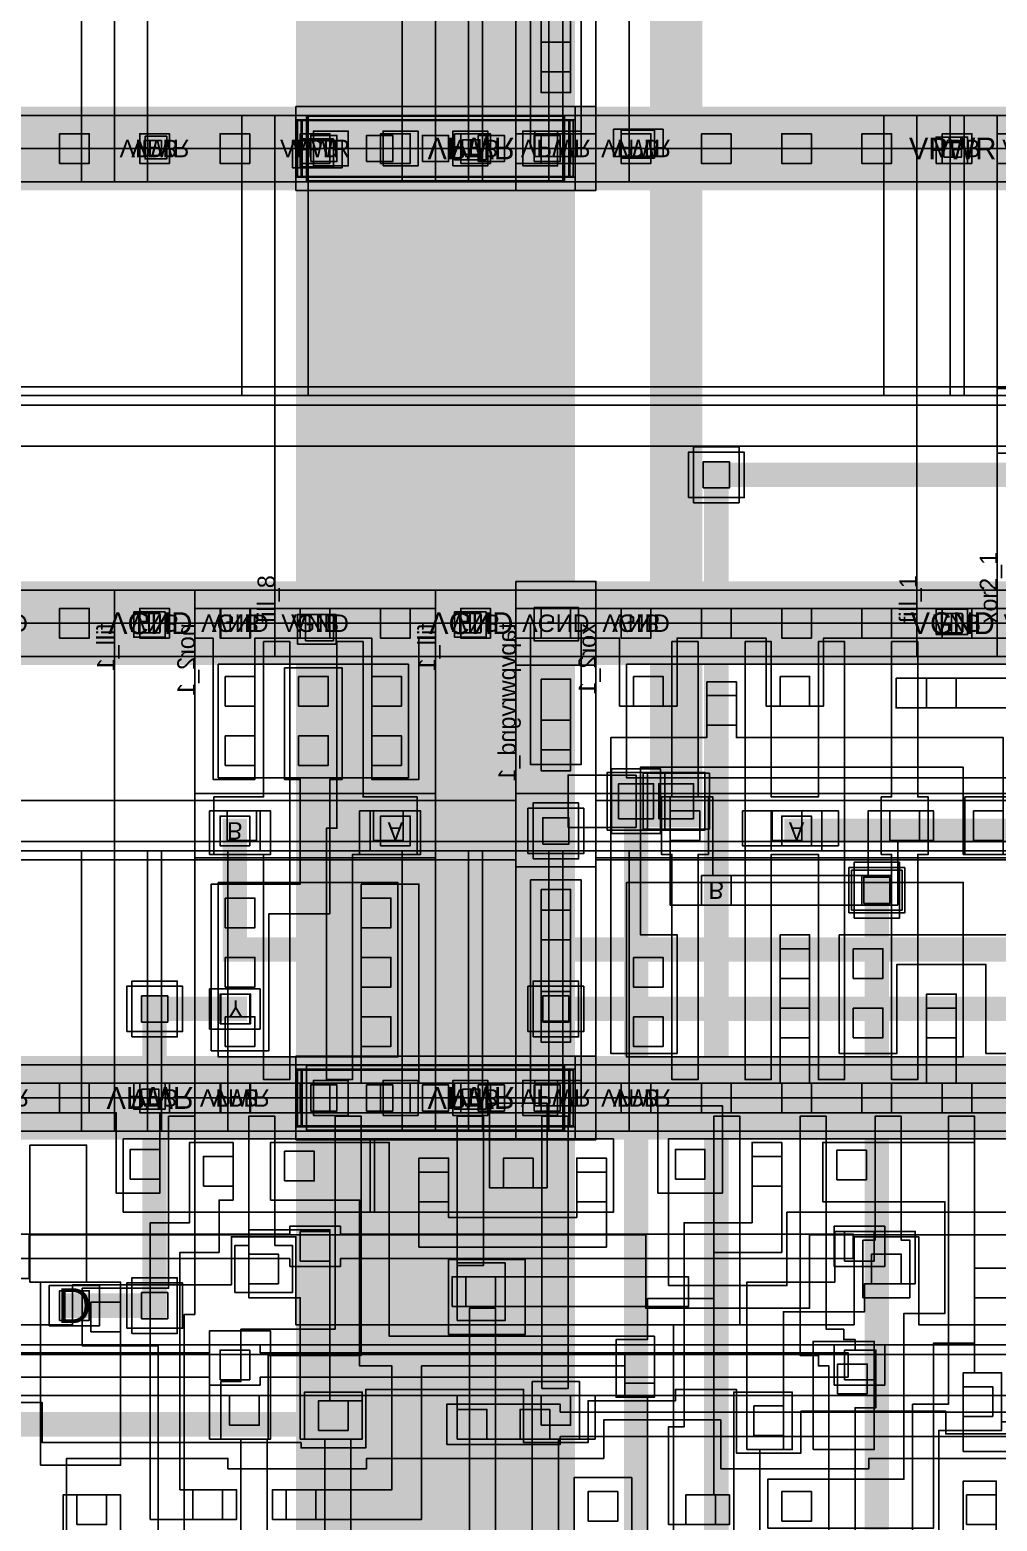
# Model space of a CAD drawing. Extents: x 0 to 50.5, y 0 to 99.5.
# Drawn here: x 26.19 to 31.74, y 30.21 to 38.76 of the extents above; entities that cross this region are included whole.
import ezdxf
from ezdxf.enums import TextEntityAlignment as Align

# ---------------------------------------------------------------- set-up
doc = ezdxf.new("R2010")
doc.units = 0
for name, color, linetype in [('L122D16', 13, 'CONTINUOUS'), ('L236D0', 12, 'CONTINUOUS'), ('L64D16', 14, 'CONTINUOUS'), ('L64D20', 26, 'CONTINUOUS'), ('L64D5', 19, 'CONTINUOUS'), ('L64D59', 18, 'CONTINUOUS'), ('L65D20', 22, 'CONTINUOUS'), ('L65D44', 31, 'CONTINUOUS'), ('L66D20', 16, 'CONTINUOUS'), ('L66D44', 21, 'CONTINUOUS'), ('L67D16', 29, 'CONTINUOUS'), ('L67D20', 8, 'CONTINUOUS'), ('L67D44', 9, 'CONTINUOUS'), ('L67D5', 17, 'CONTINUOUS'), ('L68D16', 15, 'CONTINUOUS'), ('L68D20', 6, 'CONTINUOUS'), ('L68D44', 7, 'CONTINUOUS'), ('L68D5', 20, 'CONTINUOUS'), ('L69D20', 4, 'CONTINUOUS'), ('L69D44', 5, 'CONTINUOUS'), ('L70D20', 2, 'CONTINUOUS'), ('L70D44', 3, 'CONTINUOUS'), ('L71D20', 1, 'CONTINUOUS'), ('L78D44', 24, 'CONTINUOUS'), ('L81D4', 28, 'CONTINUOUS'), ('L83D44', 30, 'CONTINUOUS'), ('L93D44', 25, 'CONTINUOUS'), ('L94D20', 27, 'CONTINUOUS'), ('L95D20', 23, 'CONTINUOUS')]:
    doc.layers.add(name, color=color, linetype=linetype)

# ---------------------------------------------------------------- blocks, each defined once
blk = doc.blocks.new('VIA_M1M2_PR')
at = {"layer": 'L68D20'}
blk.add_lwpolyline([(-0.16, -0.13), (-0.16, 0.13), (0.16, 0.13), (0.16, -0.13)], close=True, dxfattribs=at)
at = {"layer": 'L68D44'}
blk.add_lwpolyline([(-0.075, -0.075), (-0.075, 0.075), (0.075, 0.075), (0.075, -0.075)], close=True, dxfattribs=at)
at = {"layer": 'L69D20'}
blk.add_lwpolyline([(-0.13, -0.16), (-0.13, 0.16), (0.13, 0.16), (0.13, -0.16)], close=True, dxfattribs=at)
blk = doc.blocks.new('VIA_L1M1_PR_MR')
at = {"layer": 'L67D20'}
blk.add_lwpolyline([(-0.085, -0.085), (-0.085, 0.085), (0.085, 0.085), (0.085, -0.085)], close=True, dxfattribs=at)
at = {"layer": 'L67D44'}
blk.add_lwpolyline([(-0.085, -0.085), (-0.085, 0.085), (0.085, 0.085), (0.085, -0.085)], close=True, dxfattribs=at)
at = {"layer": 'L68D20'}
blk.add_lwpolyline([(-0.145, -0.115), (-0.145, 0.115), (0.145, 0.115), (0.145, -0.115)], close=True, dxfattribs=at)
blk = doc.blocks.new('VIA_via4_5_1600_480_1_4_400_400')
at = {"layer": 'L70D20'}
blk.add_lwpolyline([(-0.79, -0.16), (-0.79, 0.16), (0.79, 0.16), (0.79, -0.16)], close=True, dxfattribs=at)
at = {"layer": 'L70D44'}
for points in [[(-0.7, -0.1), (-0.7, 0.1), (-0.5, 0.1), (-0.5, -0.1)], [(-0.3, -0.1), (-0.3, 0.1), (-0.1, 0.1), (-0.1, -0.1)], [(0.1, -0.1), (0.1, 0.1), (0.3, 0.1), (0.3, -0.1)], [(0.5, -0.1), (0.5, 0.1), (0.7, 0.1), (0.7, -0.1)]]:
    blk.add_lwpolyline(points, close=True, dxfattribs=at)
at = {"layer": 'L71D20'}
blk.add_lwpolyline([(-0.8, -0.165), (-0.8, 0.165), (0.8, 0.165), (0.8, -0.165)], close=True, dxfattribs=at)
blk = doc.blocks.new('VIA_via3_4_1600_480_1_4_400_400')
at = {"layer": 'L69D20'}
blk.add_lwpolyline([(-0.74, -0.185), (-0.74, 0.185), (0.74, 0.185), (0.74, -0.185)], close=True, dxfattribs=at)
at = {"layer": 'L69D44'}
for points in [[(-0.7, -0.1), (-0.7, 0.1), (-0.5, 0.1), (-0.5, -0.1)], [(-0.3, -0.1), (-0.3, 0.1), (-0.1, 0.1), (-0.1, -0.1)], [(0.1, -0.1), (0.1, 0.1), (0.3, 0.1), (0.3, -0.1)], [(0.5, -0.1), (0.5, 0.1), (0.7, 0.1), (0.7, -0.1)]]:
    blk.add_lwpolyline(points, close=True, dxfattribs=at)
at = {"layer": 'L70D20'}
blk.add_lwpolyline([(-0.765, -0.165), (-0.765, 0.165), (0.765, 0.165), (0.765, -0.165)], close=True, dxfattribs=at)
blk = doc.blocks.new('VIA_M2M3_PR')
at = {"layer": 'L69D20'}
blk.add_lwpolyline([(-0.14, -0.185), (-0.14, 0.185), (0.14, 0.185), (0.14, -0.185)], close=True, dxfattribs=at)
at = {"layer": 'L69D44'}
blk.add_lwpolyline([(-0.1, -0.1), (-0.1, 0.1), (0.1, 0.1), (0.1, -0.1)], close=True, dxfattribs=at)
at = {"layer": 'L70D20'}
blk.add_lwpolyline([(-0.165, -0.165), (-0.165, 0.165), (0.165, 0.165), (0.165, -0.165)], close=True, dxfattribs=at)
blk = doc.blocks.new('VIA_via2_3_1600_480_1_5_320_320')
at = {"layer": 'L68D20'}
blk.add_lwpolyline([(-0.8, -0.24), (-0.8, 0.24), (0.8, 0.24), (0.8, -0.24)], close=True, dxfattribs=at)
at = {"layer": 'L68D44'}
for points in [[(-0.715, -0.075), (-0.715, 0.075), (-0.565, 0.075), (-0.565, -0.075)], [(-0.395, -0.075), (-0.395, 0.075), (-0.245, 0.075), (-0.245, -0.075)], [(-0.075, -0.075), (-0.075, 0.075), (0.075, 0.075), (0.075, -0.075)], [(0.245, -0.075), (0.245, 0.075), (0.395, 0.075), (0.395, -0.075)], [(0.565, -0.075), (0.565, 0.075), (0.715, 0.075), (0.715, -0.075)]]:
    blk.add_lwpolyline(points, close=True, dxfattribs=at)
at = {"layer": 'L69D20'}
blk.add_lwpolyline([(-0.77, -0.16), (-0.77, 0.16), (0.77, 0.16), (0.77, -0.16)], close=True, dxfattribs=at)
blk = doc.blocks.new('VIA_M3M4_PR')
at = {"layer": 'L70D20'}
blk.add_lwpolyline([(-0.19, -0.16), (-0.19, 0.16), (0.19, 0.16), (0.19, -0.16)], close=True, dxfattribs=at)
at = {"layer": 'L70D44'}
blk.add_lwpolyline([(-0.1, -0.1), (-0.1, 0.1), (0.1, 0.1), (0.1, -0.1)], close=True, dxfattribs=at)
at = {"layer": 'L71D20'}
blk.add_lwpolyline([(-0.165, -0.165), (-0.165, 0.165), (0.165, 0.165), (0.165, -0.165)], close=True, dxfattribs=at)
blk = doc.blocks.new('sky130_fd_sc_hd__fill_8')
at = {"layer": 'L122D16'}
blk.add_lwpolyline([(0.13, -0.12), (0.13, 0.05), (0.35, 0.05), (0.35, -0.12)], close=True, dxfattribs=at)
at = {"layer": 'L64D16'}
blk.add_lwpolyline([(0.1, 2.61), (0.1, 2.765), (0.385, 2.765), (0.385, 2.61)], close=True, dxfattribs=at)
at = {"layer": 'L64D20'}
blk.add_lwpolyline([(-0.19, 1.305), (-0.19, 2.91), (3.87, 2.91), (3.87, 1.305)], close=True, dxfattribs=at)
at = {"layer": 'L67D20', "const_width": 0.17}
for points in [[(0, 2.72), (3.68, 2.72)], [(0, 0), (3.68, 0)]]:
    blk.add_lwpolyline(points, dxfattribs=at)
at = {"layer": 'L67D44'}
for points in [[(0.145, 2.635), (0.145, 2.805), (0.315, 2.805), (0.315, 2.635)], [(0.605, 2.635), (0.605, 2.805), (0.775, 2.805), (0.775, 2.635)], [(1.065, 2.635), (1.065, 2.805), (1.235, 2.805), (1.235, 2.635)], [(1.525, 2.635), (1.525, 2.805), (1.695, 2.805), (1.695, 2.635)], [(1.985, 2.635), (1.985, 2.805), (2.155, 2.805), (2.155, 2.635)], [(2.445, 2.635), (2.445, 2.805), (2.615, 2.805), (2.615, 2.635)], [(2.905, 2.635), (2.905, 2.805), (3.075, 2.805), (3.075, 2.635)], [(3.365, 2.635), (3.365, 2.805), (3.535, 2.805), (3.535, 2.635)], [(0.145, -0.085), (0.145, 0.085), (0.315, 0.085), (0.315, -0.085)], [(0.605, -0.085), (0.605, 0.085), (0.775, 0.085), (0.775, -0.085)], [(1.065, -0.085), (1.065, 0.085), (1.235, 0.085), (1.235, -0.085)], [(1.525, -0.085), (1.525, 0.085), (1.695, 0.085), (1.695, -0.085)], [(1.985, -0.085), (1.985, 0.085), (2.155, 0.085), (2.155, -0.085)], [(2.445, -0.085), (2.445, 0.085), (2.615, 0.085), (2.615, -0.085)], [(2.905, -0.085), (2.905, 0.085), (3.075, 0.085), (3.075, -0.085)], [(3.365, -0.085), (3.365, 0.085), (3.535, 0.085), (3.535, -0.085)]]:
    blk.add_lwpolyline(points, close=True, dxfattribs=at)
at = {"layer": 'L68D16'}
for points in [[(0.145, 2.615), (0.145, 2.775), (0.335, 2.775), (0.335, 2.615)], [(0.175, -0.1), (0.175, 0.05), (0.335, 0.05), (0.335, -0.1)]]:
    blk.add_lwpolyline(points, close=True, dxfattribs=at)
at = {"layer": 'L68D20', "const_width": 0.48}
for points in [[(0, 2.72), (3.68, 2.72)], [(0, 0), (3.68, 0)]]:
    blk.add_lwpolyline(points, dxfattribs=at)
at = {"layer": 'L78D44'}
blk.add_lwpolyline([(0, 1.25), (0, 2.72), (3.68, 2.72), (3.68, 1.25)], close=True, dxfattribs=at)
at = {"layer": 'L81D4'}
blk.add_lwpolyline([(0, 0), (0, 2.72), (3.68, 2.72), (3.68, 0)], close=True, dxfattribs=at)
at = {"layer": 'L93D44'}
blk.add_lwpolyline([(0, -0.19), (0, 1.015), (3.68, 1.015), (3.68, -0.19)], close=True, dxfattribs=at)
at = {"layer": 'L94D20'}
blk.add_lwpolyline([(0, 1.355), (0, 2.91), (3.68, 2.91), (3.68, 1.355)], close=True, dxfattribs=at)
at = {"layer": 'L64D5'}
blk.add_text('VPB', height=0.1, dxfattribs=at).set_placement((0.23, 2.72), align=Align.MIDDLE_CENTER)
at = {"layer": 'L64D59'}
blk.add_text('VNB', height=0.1, dxfattribs=at).set_placement((0.23, 0), align=Align.MIDDLE_CENTER)
at = {"layer": 'L68D5'}
for s, p in [('VPWR', (0.23, 2.72)), ('VGND', (0.23, 0))]:
    blk.add_text(s, height=0.1, dxfattribs=at).set_placement(p, align=Align.MIDDLE_CENTER)
at = {"layer": 'L83D44'}
blk.add_text('fill_8', height=0.1, rotation=90, dxfattribs=at).set_placement((0, 0))
blk = doc.blocks.new('sky130_fd_sc_hd__dfrtp_2')
at = {"layer": 'L236D0'}
blk.add_lwpolyline([(0, 0), (0, 2.72), (9.66, 2.72), (9.66, 0)], close=True, dxfattribs=at)
at = {"layer": 'L64D20'}
blk.add_lwpolyline([(-0.19, 1.305), (-0.19, 2.91), (9.85, 2.91), (9.85, 1.305)], close=True, dxfattribs=at)
at = {"layer": 'L65D20'}
for points in [[(1.89, 2.065), (1.89, 2.485), (3.335, 2.485), (3.335, 2.48), (3.33, 2.48), (3.33, 2.065)], [(3.305, 2.065), (3.305, 2.485), (4.7, 2.485), (4.7, 2.065)], [(5.015, 1.645), (5.015, 2.485), (8, 2.485), (8, 2.065), (5.695, 2.065), (5.695, 1.645)], [(1.565, 0.235), (1.565, 0.655), (2.49, 0.655), (2.49, 0.595), (3.285, 0.595), (3.285, 0.655), (4.645, 0.655), (4.645, 0.875), (5.315, 0.875), (5.315, 0.595), (6.165, 0.595), (6.165, 0.655), (8.025, 0.655), (8.025, 0.235)]]:
    blk.add_lwpolyline(points, close=True, dxfattribs=at)
at = {"layer": 'L66D20'}
for points in [[(2.09, 0.105), (2.09, 1.3), (1.655, 1.3), (1.655, 1.63), (2.15, 1.63), (2.15, 2.615), (2.3, 2.615), (2.3, 1.48), (2.24, 1.48), (2.24, 0.105)], [(2.565, 0.105), (2.565, 0.765), (2.45, 0.765), (2.45, 1.095), (2.565, 1.095), (2.565, 1.395), (3.105, 1.395), (3.105, 2.615), (3.255, 2.615), (3.255, 1.245), (2.72, 1.245), (2.72, 0.765), (2.715, 0.765), (2.715, 0.105)], [(2.53, 1.605), (2.53, 1.875), (2.61, 1.875), (2.61, 2.615), (2.76, 2.615), (2.76, 1.875), (2.86, 1.875), (2.86, 1.605)], [(3.805, 1.76), (3.805, 2.615), (3.955, 2.615), (3.955, 1.76)], [(4.29, 1.055), (4.29, 2.615), (4.44, 2.615), (4.44, 1.055)], [(4.895, 0.105), (4.895, 1.005), (4.715, 1.005), (4.715, 1.335), (4.895, 1.335), (4.895, 1.57), (5.275, 1.57), (5.275, 2.615), (5.425, 2.615), (5.425, 1.42), (5.045, 1.42), (5.045, 0.105)], [(5.935, 0.105), (5.935, 1.185), (5.875, 1.185), (5.875, 1.245), (5.77, 1.245), (5.77, 2.615), (5.92, 2.615), (5.92, 1.395), (6.02, 1.395), (6.02, 1.335), (6.085, 1.335), (6.085, 1.275), (6.205, 1.275), (6.205, 0.945), (6.085, 0.945), (6.085, 0.105)], [(6.13, 1.575), (6.13, 1.905), (6.2, 1.905), (6.2, 2.615), (6.35, 2.615), (6.35, 1.905), (6.4, 1.905), (6.4, 1.575)], [(6.415, 0.105), (6.415, 0.965), (6.62, 0.965), (6.62, 2.615), (6.77, 2.615), (6.77, 1.145), (6.925, 1.145), (6.925, 0.815), (6.565, 0.815), (6.565, 0.105)], [(3.805, 1.445), (3.805, 1.775), (4.08, 1.775), (4.08, 1.445)], [(3.875, 0.105), (3.875, 1.515), (4.025, 1.515), (4.025, 0.105)], [(3.045, 0.105), (3.045, 0.765), (2.93, 0.765), (2.93, 1.035), (3.26, 1.035), (3.26, 0.765), (3.195, 0.765), (3.195, 0.105)], [(4.235, 0.105), (4.235, 1.095), (4.505, 1.095), (4.505, 0.765), (4.385, 0.765), (4.385, 0.105)], [(5.39, 0.105), (5.39, 1.035), (5.725, 1.035), (5.725, 0.705), (5.54, 0.705), (5.54, 0.105)]]:
    blk.add_lwpolyline(points, close=True, dxfattribs=at)
at = {"layer": 'L66D44'}
for points in [[(1.93, 2.255), (1.93, 2.425), (2.1, 2.425), (2.1, 2.255)], [(2.815, 2.245), (2.815, 2.415), (2.985, 2.415), (2.985, 2.245)], [(5.055, 2.255), (5.055, 2.425), (5.225, 2.425), (5.225, 2.255)], [(5.98, 2.25), (5.98, 2.42), (6.15, 2.42), (6.15, 2.25)], [(2.35, 2.215), (2.35, 2.385), (2.52, 2.385), (2.52, 2.215)], [(4.07, 2.205), (4.07, 2.375), (4.24, 2.375), (4.24, 2.205)], [(5.495, 2.215), (5.495, 2.385), (5.665, 2.385), (5.665, 2.215)], [(3.585, 2.125), (3.585, 2.295), (3.755, 2.295), (3.755, 2.125)], [(4.49, 2.125), (4.49, 2.295), (4.66, 2.295), (4.66, 2.125)], [(2.61, 1.655), (2.61, 1.825), (2.78, 1.825), (2.78, 1.655)], [(6.18, 1.655), (6.18, 1.825), (6.35, 1.825), (6.35, 1.655)], [(3.855, 1.525), (3.855, 1.695), (4.025, 1.695), (4.025, 1.525)], [(1.705, 1.38), (1.705, 1.55), (1.875, 1.55), (1.875, 1.38)], [(4.765, 1.085), (4.765, 1.255), (4.935, 1.255), (4.935, 1.085)], [(5.985, 1.025), (5.985, 1.195), (6.155, 1.195), (6.155, 1.025)], [(6.705, 0.895), (6.705, 1.065), (6.875, 1.065), (6.875, 0.895)], [(2.5, 0.845), (2.5, 1.015), (2.67, 1.015), (2.67, 0.845)], [(3.01, 0.815), (3.01, 0.985), (3.18, 0.985), (3.18, 0.815)], [(4.285, 0.845), (4.285, 1.015), (4.455, 1.015), (4.455, 0.845)], [(5.505, 0.785), (5.505, 0.955), (5.675, 0.955), (5.675, 0.785)], [(1.625, 0.275), (1.625, 0.445), (1.795, 0.445), (1.795, 0.275)], [(2.29, 0.305), (2.29, 0.475), (2.46, 0.475), (2.46, 0.305)], [(2.825, 0.305), (2.825, 0.475), (2.995, 0.475), (2.995, 0.305)], [(4.555, 0.295), (4.555, 0.465), (4.725, 0.465), (4.725, 0.295)], [(5.115, 0.275), (5.115, 0.445), (5.285, 0.445), (5.285, 0.275)], [(5.665, 0.295), (5.665, 0.465), (5.835, 0.465), (5.835, 0.295)], [(6.725, 0.275), (6.725, 0.445), (6.895, 0.445), (6.895, 0.275)]]:
    blk.add_lwpolyline(points, close=True, dxfattribs=at)
at = {"layer": 'L67D16'}
blk.add_lwpolyline([(1.525, 1.445), (1.525, 1.615), (1.695, 1.615), (1.695, 1.445)], close=True, dxfattribs=at)
at = {"layer": 'L67D20'}
for points in [[(1.85, 2.175), (1.85, 2.635), (0, 2.635), (0, 2.805), (9.2, 2.805), (9.2, 2.635), (2.1, 2.635), (2.1, 2.175)], [(3.99, 2.205), (3.99, 2.69), (4.32, 2.69), (4.32, 2.205)], [(4.955, 2.175), (4.955, 2.675), (5.325, 2.675), (5.325, 2.175)], [(1.355, 1.665), (1.355, 2.45), (1.68, 2.45), (1.68, 1.665)], [(2.045, 0.305), (2.045, 2.005), (2.27, 2.005), (2.27, 2.465), (2.52, 2.465), (2.52, 2.135), (2.44, 2.135), (2.44, 1.835), (2.215, 1.835), (2.215, 0.475), (2.54, 0.475), (2.54, 0.305)], [(2.745, 0.305), (2.745, 0.475), (3.43, 0.475), (3.43, 1.185), (3.245, 1.185), (3.245, 2.135), (2.735, 2.135), (2.735, 2.465), (3.415, 2.465), (3.415, 1.355), (4.935, 1.355), (4.935, 1.005), (4.765, 1.005), (4.765, 1.185), (3.6, 1.185), (3.6, 0.305)], [(5.015, 0.275), (5.015, 0.835), (5.105, 0.835), (5.105, 2.005), (5.495, 2.005), (5.495, 2.465), (5.665, 2.465), (5.665, 1.835), (5.275, 1.835), (5.275, 0.445), (5.365, 0.445), (5.365, 0.275)], [(5.585, 0.255), (5.585, 0.535), (6.365, 0.535), (6.365, 1.485), (6.6, 1.485), (6.6, 2.125), (5.9, 2.125), (5.9, 2.465), (6.77, 2.465), (6.77, 1.745), (7.82, 1.745), (7.82, 1.575), (6.77, 1.575), (6.77, 1.315), (6.535, 1.315), (6.535, 0.255)], [(3.585, 1.865), (3.585, 2.375), (3.755, 2.375), (3.755, 2.035), (4.49, 2.035), (4.49, 2.375), (4.66, 2.375), (4.66, 1.865)], [(7.065, 0.295), (7.065, 0.695), (6.705, 0.695), (6.705, 1.145), (6.925, 1.145), (6.925, 0.865), (7.235, 0.865), (7.235, 0.465), (7.815, 0.465), (7.815, 1.295), (7.99, 1.295), (7.99, 1.915), (7.36, 1.915), (7.36, 2.375), (7.53, 2.375), (7.53, 2.085), (8.16, 2.085), (8.16, 1.325), (8.73, 1.325), (8.73, 0.995), (8.14, 0.995), (8.14, 0.82), (8.135, 0.82), (8.135, 0.295)], [(2.905, 0.765), (2.905, 1.575), (2.61, 1.575), (2.61, 1.965), (3.075, 1.965), (3.075, 0.985), (3.26, 0.985), (3.26, 0.765)], [(5.465, 0.705), (5.465, 1.665), (5.97, 1.665), (5.97, 1.955), (6.43, 1.955), (6.43, 1.655), (6.14, 1.655), (6.14, 1.495), (5.675, 1.495), (5.675, 0.705)], [(1.415, 0.615), (1.415, 1.665), (1.875, 1.665), (1.875, 0.615)], [(3.775, 1.525), (3.775, 1.695), (5.13, 1.695), (5.13, 1.525)], [(2.385, 0.765), (2.385, 1.385), (2.735, 1.385), (2.735, 0.765)], [(5.845, 0.705), (5.845, 1.325), (6.195, 1.325), (6.195, 0.705)], [(3.805, 0.765), (3.805, 1.015), (4.595, 1.015), (4.595, 0.765)], [(4.475, 0.055), (4.475, 0.545), (4.805, 0.545), (4.805, 0.055)], [(6.705, 0.065), (6.705, 0.525), (6.895, 0.525), (6.895, 0.065)], [(1.545, -0.03), (1.545, 0.445), (1.875, 0.445), (1.875, -0.03)]]:
    blk.add_lwpolyline(points, close=True, dxfattribs=at)
at = {"layer": 'L67D44'}
for points in [[(1.525, 2.635), (1.525, 2.805), (1.695, 2.805), (1.695, 2.635)], [(1.985, 2.635), (1.985, 2.805), (2.155, 2.805), (2.155, 2.635)], [(2.445, 2.635), (2.445, 2.805), (2.615, 2.805), (2.615, 2.635)], [(2.905, 2.635), (2.905, 2.805), (3.075, 2.805), (3.075, 2.635)], [(3.365, 2.635), (3.365, 2.805), (3.535, 2.805), (3.535, 2.635)], [(3.825, 2.635), (3.825, 2.805), (3.995, 2.805), (3.995, 2.635)], [(4.285, 2.635), (4.285, 2.805), (4.455, 2.805), (4.455, 2.635)], [(4.745, 2.635), (4.745, 2.805), (4.915, 2.805), (4.915, 2.635)], [(5.205, 2.635), (5.205, 2.805), (5.375, 2.805), (5.375, 2.635)], [(5.665, 2.635), (5.665, 2.805), (5.835, 2.805), (5.835, 2.635)], [(6.125, 2.635), (6.125, 2.805), (6.295, 2.805), (6.295, 2.635)], [(6.585, 2.635), (6.585, 2.805), (6.755, 2.805), (6.755, 2.635)], [(2.905, 1.785), (2.905, 1.955), (3.075, 1.955), (3.075, 1.785)], [(6.025, 1.785), (6.025, 1.955), (6.195, 1.955), (6.195, 1.785)], [(2.445, 1.105), (2.445, 1.275), (2.615, 1.275), (2.615, 1.105)], [(6.025, 1.105), (6.025, 1.275), (6.195, 1.275), (6.195, 1.105)], [(3.805, 0.765), (3.805, 0.935), (3.975, 0.935), (3.975, 0.765)], [(4.165, 0.765), (4.165, 0.935), (4.335, 0.935), (4.335, 0.765)]]:
    blk.add_lwpolyline(points, close=True, dxfattribs=at)
at = {"layer": 'L68D20', "const_width": 0.48}
blk.add_lwpolyline([(0, 2.72), (9.2, 2.72)], dxfattribs=at)
at = {"layer": 'L68D20'}
for points in [[(2.845, 1.755), (2.845, 1.8), (1.185, 1.8), (1.185, 1.94), (2.845, 1.94), (2.845, 1.985), (3.135, 1.985), (3.135, 1.94), (6.075, 1.94), (6.075, 1.8), (3.135, 1.8), (3.135, 1.755)], [(5.965, 1.755), (5.965, 1.985), (6.255, 1.985), (6.255, 1.755)], [(2.385, 1.075), (2.385, 1.12), (0.82, 1.12), (0.82, 1.26), (2.385, 1.26), (2.385, 1.305), (2.675, 1.305), (2.675, 1.26), (6.045, 1.26), (6.045, 1.12), (2.675, 1.12), (2.675, 1.075)], [(5.965, 1.075), (5.965, 1.305), (6.255, 1.305), (6.255, 1.075)], [(3.745, 0.735), (3.745, 0.965), (4.395, 0.965), (4.395, 0.92), (7.335, 0.92), (7.335, 0.965), (7.635, 0.965), (7.635, 0.735), (7.345, 0.735), (7.345, 0.78), (4.395, 0.78), (4.395, 0.735)]]:
    blk.add_lwpolyline(points, close=True, dxfattribs=at)
at = {"layer": 'L78D44'}
blk.add_lwpolyline([(0, 1.25), (0, 2.72), (9.2, 2.72), (9.2, 1.25)], close=True, dxfattribs=at)
at = {"layer": 'L81D4'}
blk.add_lwpolyline([(0, 0), (0, 2.72), (9.66, 2.72), (9.66, 0)], close=True, dxfattribs=at)
at = {"layer": 'L93D44'}
blk.add_lwpolyline([(0, -0.19), (0, 1.015), (9.66, 1.015), (9.66, -0.19)], close=True, dxfattribs=at)
at = {"layer": 'L94D20'}
blk.add_lwpolyline([(8.155, 1.355), (8.155, 1.935), (5.825, 1.935), (5.825, 1.515), (4.885, 1.515), (4.885, 1.935), (1.35, 1.935), (1.35, 1.685), (0, 1.685), (0, 2.91), (9.66, 2.91), (9.66, 1.355)], close=True, dxfattribs=at)
at = {"layer": 'L95D20'}
for points in [[(0.565, 1.42), (1.6, 1.42), (1.6, 1.65), (2.51, 1.65), (2.51, 1.925), (2.88, 1.925), (2.88, 1.42), (6.08, 1.42), (6.08, 1.925), (6.45, 1.925), (6.45, 1.42), (7.47, 1.42)], [(6.975, 0.795), (6.605, 0.795), (6.605, 0.925), (5.775, 0.925), (5.775, 0.685), (5.405, 0.685), (5.405, 1.05), (5.055, 1.05), (5.055, 0.985), (4.555, 0.985), (4.555, 0.745), (4.185, 0.745), (4.185, 1.05), (3.28, 1.05), (3.28, 0.715), (2.91, 0.715), (2.91, 0.745), (1.425, 0.745), (1.425, 0.975), (0, 0.975)]]:
    blk.add_lwpolyline(points, dxfattribs=at)
blk.add_lwpolyline([(3.755, 1.365), (3.755, 1.795), (4.195, 1.795), (4.195, 1.365)], close=True, dxfattribs=at)
at = {"layer": 'L67D5'}
blk.add_text('D', height=0.2, dxfattribs=at).set_placement((1.61, 1.53), align=Align.MIDDLE_CENTER)
blk = doc.blocks.new('sky130_fd_sc_hd__fill_4')
at = {"layer": 'L122D16'}
blk.add_lwpolyline([(0.175, -0.06), (0.175, 0.06), (0.285, 0.06), (0.285, -0.06)], close=True, dxfattribs=at)
at = {"layer": 'L64D16'}
blk.add_lwpolyline([(0.175, 2.65), (0.175, 2.78), (0.3, 2.78), (0.3, 2.65)], close=True, dxfattribs=at)
at = {"layer": 'L64D20'}
blk.add_lwpolyline([(-0.19, 1.305), (-0.19, 2.91), (2.03, 2.91), (2.03, 1.305)], close=True, dxfattribs=at)
at = {"layer": 'L67D20', "const_width": 0.17}
for points in [[(0, 2.72), (1.84, 2.72)], [(0, 0), (1.84, 0)]]:
    blk.add_lwpolyline(points, dxfattribs=at)
at = {"layer": 'L67D44'}
for points in [[(0.145, 2.635), (0.145, 2.805), (0.315, 2.805), (0.315, 2.635)], [(0.605, 2.635), (0.605, 2.805), (0.775, 2.805), (0.775, 2.635)], [(1.065, 2.635), (1.065, 2.805), (1.235, 2.805), (1.235, 2.635)], [(1.525, 2.635), (1.525, 2.805), (1.695, 2.805), (1.695, 2.635)], [(0.145, -0.085), (0.145, 0.085), (0.315, 0.085), (0.315, -0.085)], [(0.605, -0.085), (0.605, 0.085), (0.775, 0.085), (0.775, -0.085)], [(1.065, -0.085), (1.065, 0.085), (1.235, 0.085), (1.235, -0.085)], [(1.525, -0.085), (1.525, 0.085), (1.695, 0.085), (1.695, -0.085)]]:
    blk.add_lwpolyline(points, close=True, dxfattribs=at)
at = {"layer": 'L68D16'}
for points in [[(0.17, 2.675), (0.17, 2.76), (0.27, 2.76), (0.27, 2.675)], [(0.17, -0.05), (0.17, 0.045), (0.285, 0.045), (0.285, -0.05)]]:
    blk.add_lwpolyline(points, close=True, dxfattribs=at)
at = {"layer": 'L68D20', "const_width": 0.48}
for points in [[(0, 2.72), (1.84, 2.72)], [(0, 0), (1.84, 0)]]:
    blk.add_lwpolyline(points, dxfattribs=at)
at = {"layer": 'L78D44'}
blk.add_lwpolyline([(0, 1.25), (0, 2.72), (1.84, 2.72), (1.84, 1.25)], close=True, dxfattribs=at)
at = {"layer": 'L81D4'}
blk.add_lwpolyline([(0, 0), (0, 2.72), (1.84, 2.72), (1.84, 0)], close=True, dxfattribs=at)
at = {"layer": 'L93D44'}
blk.add_lwpolyline([(0, -0.19), (0, 1.015), (1.84, 1.015), (1.84, -0.19)], close=True, dxfattribs=at)
at = {"layer": 'L94D20'}
blk.add_lwpolyline([(0, 1.355), (0, 2.91), (1.84, 2.91), (1.84, 1.355)], close=True, dxfattribs=at)
at = {"layer": 'L64D5'}
blk.add_text('VPB', height=0.1, dxfattribs=at).set_placement((0.23, 2.72), align=Align.MIDDLE_CENTER)
at = {"layer": 'L64D59'}
blk.add_text('VNB', height=0.1, dxfattribs=at).set_placement((0.23, 0), align=Align.MIDDLE_CENTER)
at = {"layer": 'L68D5'}
for s, p in [('VPWR', (0.23, 2.72)), ('VGND', (0.23, 0))]:
    blk.add_text(s, height=0.1, dxfattribs=at).set_placement(p, align=Align.MIDDLE_CENTER)
at = {"layer": 'L83D44'}
blk.add_text('fill_4', height=0.1, rotation=90, dxfattribs=at).set_placement((0, 0))
blk = doc.blocks.new('sky130_fd_sc_hd__fill_1')
at = {"layer": 'L122D16'}
blk.add_lwpolyline([(0.14, -0.055), (0.14, 0.055), (0.26, 0.055), (0.26, -0.055)], close=True, dxfattribs=at)
at = {"layer": 'L64D16'}
blk.add_lwpolyline([(0.155, 2.67), (0.155, 2.755), (0.255, 2.755), (0.255, 2.67)], close=True, dxfattribs=at)
at = {"layer": 'L64D20'}
blk.add_lwpolyline([(-0.19, 1.305), (-0.19, 2.91), (0.65, 2.91), (0.65, 1.305)], close=True, dxfattribs=at)
at = {"layer": 'L67D20', "const_width": 0.17}
for points in [[(0, 2.72), (0.46, 2.72)], [(0, 0), (0.46, 0)]]:
    blk.add_lwpolyline(points, dxfattribs=at)
at = {"layer": 'L67D44'}
for points in [[(0.145, 2.635), (0.145, 2.805), (0.315, 2.805), (0.315, 2.635)], [(0.145, -0.085), (0.145, 0.085), (0.315, 0.085), (0.315, -0.085)]]:
    blk.add_lwpolyline(points, close=True, dxfattribs=at)
at = {"layer": 'L68D16'}
for points in [[(0.11, 2.635), (0.11, 2.785), (0.29, 2.785), (0.29, 2.635)], [(0.11, -0.065), (0.11, 0.08), (0.29, 0.08), (0.29, -0.065)]]:
    blk.add_lwpolyline(points, close=True, dxfattribs=at)
at = {"layer": 'L68D20', "const_width": 0.48}
for points in [[(0, 2.72), (0.46, 2.72)], [(0, 0), (0.46, 0)]]:
    blk.add_lwpolyline(points, dxfattribs=at)
at = {"layer": 'L78D44'}
blk.add_lwpolyline([(0, 1.25), (0, 2.72), (0.46, 2.72), (0.46, 1.25)], close=True, dxfattribs=at)
at = {"layer": 'L81D4'}
blk.add_lwpolyline([(0, 0), (0, 2.72), (0.46, 2.72), (0.46, 0)], close=True, dxfattribs=at)
at = {"layer": 'L93D44'}
blk.add_lwpolyline([(0, -0.19), (0, 1.015), (0.46, 1.015), (0.46, -0.19)], close=True, dxfattribs=at)
at = {"layer": 'L94D20'}
blk.add_lwpolyline([(0, 1.355), (0, 2.91), (0.46, 2.91), (0.46, 1.355)], close=True, dxfattribs=at)
at = {"layer": 'L64D5'}
blk.add_text('VPB', height=0.1, dxfattribs=at).set_placement((0.23, 2.72), align=Align.MIDDLE_CENTER)
at = {"layer": 'L64D59'}
blk.add_text('VNB', height=0.1, dxfattribs=at).set_placement((0.23, 0), align=Align.MIDDLE_CENTER)
at = {"layer": 'L68D5'}
for s, p in [('VPWR', (0.205, 2.72)), ('VGND', (0.205, 0))]:
    blk.add_text(s, height=0.125, dxfattribs=at).set_placement(p, align=Align.MIDDLE_CENTER)
at = {"layer": 'L83D44'}
blk.add_text('fill_1', height=0.1, rotation=90, dxfattribs=at).set_placement((0, 0))
blk = doc.blocks.new('sky130_fd_sc_hd__nor2_1')
at = {"layer": 'L122D16'}
blk.add_lwpolyline([(0.15, -0.085), (0.15, 0.085), (0.32, 0.085), (0.32, -0.085)], close=True, dxfattribs=at)
at = {"layer": 'L236D0'}
blk.add_lwpolyline([(0, 0), (0, 2.72), (1.38, 2.72), (1.38, 0)], close=True, dxfattribs=at)
at = {"layer": 'L64D16'}
blk.add_lwpolyline([(0.15, 2.635), (0.15, 2.805), (0.32, 2.805), (0.32, 2.635)], close=True, dxfattribs=at)
at = {"layer": 'L64D20'}
blk.add_lwpolyline([(-0.19, 1.305), (-0.19, 2.91), (1.57, 2.91), (1.57, 1.305)], close=True, dxfattribs=at)
at = {"layer": 'L65D20'}
for points in [[(0.135, 1.485), (0.135, 2.485), (1.165, 2.485), (1.165, 1.485)], [(0.135, 0.235), (0.135, 0.885), (1.225, 0.885), (1.225, 0.235)]]:
    blk.add_lwpolyline(points, close=True, dxfattribs=at)
at = {"layer": 'L66D20'}
for points in [[(0.395, 0.105), (0.395, 0.995), (0.11, 0.995), (0.11, 1.325), (0.395, 1.325), (0.395, 2.615), (0.545, 2.615), (0.545, 0.105)], [(0.815, 0.105), (0.815, 1.175), (0.755, 1.175), (0.755, 2.615), (0.905, 2.615), (0.905, 1.325), (1.275, 1.325), (1.275, 0.995), (0.965, 0.995), (0.965, 0.105)]]:
    blk.add_lwpolyline(points, close=True, dxfattribs=at)
at = {"layer": 'L66D44'}
for points in [[(0.175, 2.255), (0.175, 2.425), (0.345, 2.425), (0.345, 2.255)], [(0.955, 2.255), (0.955, 2.425), (1.125, 2.425), (1.125, 2.255)], [(0.175, 1.915), (0.175, 2.085), (0.345, 2.085), (0.345, 1.915)], [(0.955, 1.915), (0.955, 2.085), (1.125, 2.085), (1.125, 1.915)], [(0.175, 1.575), (0.175, 1.745), (0.345, 1.745), (0.345, 1.575)], [(0.955, 1.575), (0.955, 1.745), (1.125, 1.745), (1.125, 1.575)], [(0.185, 1.075), (0.185, 1.245), (0.355, 1.245), (0.355, 1.075)], [(1.025, 1.075), (1.025, 1.245), (1.195, 1.245), (1.195, 1.075)], [(0.175, 0.645), (0.175, 0.815), (0.345, 0.815), (0.345, 0.645)], [(0.595, 0.645), (0.595, 0.815), (0.765, 0.815), (0.765, 0.645)], [(1.015, 0.645), (1.015, 0.815), (1.185, 0.815), (1.185, 0.645)], [(0.175, 0.305), (0.175, 0.475), (0.345, 0.475), (0.345, 0.305)], [(0.595, 0.305), (0.595, 0.475), (0.765, 0.475), (0.765, 0.305)], [(1.015, 0.305), (1.015, 0.475), (1.185, 0.475), (1.185, 0.305)]]:
    blk.add_lwpolyline(points, close=True, dxfattribs=at)
at = {"layer": 'L67D16'}
for points in [[(0.15, 2.125), (0.15, 2.295), (0.32, 2.295), (0.32, 2.125)], [(0.145, 1.105), (0.145, 1.275), (0.315, 1.275), (0.315, 1.105)], [(1.065, 1.105), (1.065, 1.275), (1.235, 1.275), (1.235, 1.105)]]:
    blk.add_lwpolyline(points, close=True, dxfattribs=at)
at = {"layer": 'L67D20'}
for points in [[(0.955, 1.495), (0.955, 2.635), (0, 2.635), (0, 2.805), (1.38, 2.805), (1.38, 2.635), (1.285, 2.635), (1.285, 1.495)], [(0.515, 0.255), (0.515, 0.895), (0.605, 0.895), (0.605, 1.495), (0.095, 1.495), (0.095, 2.45), (0.425, 2.45), (0.425, 1.665), (0.775, 1.665), (0.775, 0.895), (0.845, 0.895), (0.845, 0.255)], [(0.085, 1.075), (0.085, 1.325), (0.435, 1.325), (0.435, 1.075)], [(0.945, 1.075), (0.945, 1.325), (1.295, 1.325), (1.295, 1.075)], [(0, -0.085), (0, 0.085), (0.105, 0.085), (0.105, 0.895), (0.345, 0.895), (0.345, 0.085), (1.015, 0.085), (1.015, 0.895), (1.285, 0.895), (1.285, 0.085), (1.38, 0.085), (1.38, -0.085)]]:
    blk.add_lwpolyline(points, close=True, dxfattribs=at)
at = {"layer": 'L67D44'}
for points in [[(0.145, 2.635), (0.145, 2.805), (0.315, 2.805), (0.315, 2.635)], [(0.605, 2.635), (0.605, 2.805), (0.775, 2.805), (0.775, 2.635)], [(1.065, 2.635), (1.065, 2.805), (1.235, 2.805), (1.235, 2.635)], [(0.145, -0.085), (0.145, 0.085), (0.315, 0.085), (0.315, -0.085)], [(0.605, -0.085), (0.605, 0.085), (0.775, 0.085), (0.775, -0.085)], [(1.065, -0.085), (1.065, 0.085), (1.235, 0.085), (1.235, -0.085)]]:
    blk.add_lwpolyline(points, close=True, dxfattribs=at)
at = {"layer": 'L68D16'}
for points in [[(0.15, 2.635), (0.15, 2.805), (0.32, 2.805), (0.32, 2.635)], [(0.15, -0.085), (0.15, 0.085), (0.32, 0.085), (0.32, -0.085)]]:
    blk.add_lwpolyline(points, close=True, dxfattribs=at)
at = {"layer": 'L68D20', "const_width": 0.48}
for points in [[(0, 2.72), (1.38, 2.72)], [(0, 0), (1.38, 0)]]:
    blk.add_lwpolyline(points, dxfattribs=at)
at = {"layer": 'L78D44'}
blk.add_lwpolyline([(0, 1.25), (0, 2.72), (1.38, 2.72), (1.38, 1.25)], close=True, dxfattribs=at)
at = {"layer": 'L81D4'}
blk.add_lwpolyline([(0, 0), (0, 2.72), (1.38, 2.72), (1.38, 0)], close=True, dxfattribs=at)
at = {"layer": 'L93D44'}
blk.add_lwpolyline([(0, -0.19), (0, 1.015), (1.38, 1.015), (1.38, -0.19)], close=True, dxfattribs=at)
at = {"layer": 'L94D20'}
blk.add_lwpolyline([(0, 1.355), (0, 2.91), (1.38, 2.91), (1.38, 1.355)], close=True, dxfattribs=at)
at = {"layer": 'L95D20'}
blk.add_lwpolyline([(0, 0.975), (0, 1.345), (1.38, 1.345), (1.38, 0.975)], close=True, dxfattribs=at)
at = {"layer": 'L64D5'}
blk.add_text('VPB', height=0.1, dxfattribs=at).set_placement((0.235, 2.72), align=Align.MIDDLE_CENTER)
at = {"layer": 'L64D59'}
blk.add_text('VNB', height=0.1, dxfattribs=at).set_placement((0.235, 0), align=Align.MIDDLE_CENTER)
at = {"layer": 'L67D5'}
for s, p in [('Y', (0.235, 2.21)), ('B', (0.23, 1.19)), ('A', (1.15, 1.19))]:
    blk.add_text(s, height=0.1, dxfattribs=at).set_placement(p, align=Align.MIDDLE_CENTER)
at = {"layer": 'L68D5'}
for s, p in [('VPWR', (0.23, 2.72)), ('VGND', (0.23, 0))]:
    blk.add_text(s, height=0.1, dxfattribs=at).set_placement(p, align=Align.MIDDLE_CENTER)
at = {"layer": 'L83D44'}
blk.add_text('nor2_1', height=0.1, rotation=90, dxfattribs=at).set_placement((0, 0))
blk = doc.blocks.new('sky130_fd_sc_hd__tapvpwrvgnd_1')
at = {"layer": 'L64D20'}
blk.add_lwpolyline([(-0.19, 1.305), (-0.19, 2.91), (0.65, 2.91), (0.65, 1.305)], close=True, dxfattribs=at)
at = {"layer": 'L65D44'}
for points in [[(0.145, 1.525), (0.145, 2.4), (0.315, 2.4), (0.315, 1.525)], [(0.145, 0.32), (0.145, 0.845), (0.315, 0.845), (0.315, 0.32)]]:
    blk.add_lwpolyline(points, close=True, dxfattribs=at)
at = {"layer": 'L66D44'}
for points in [[(0.145, 2.11), (0.145, 2.28), (0.315, 2.28), (0.315, 2.11)], [(0.145, 1.645), (0.145, 1.815), (0.315, 1.815), (0.315, 1.645)], [(0.145, 0.555), (0.145, 0.725), (0.315, 0.725), (0.315, 0.555)]]:
    blk.add_lwpolyline(points, close=True, dxfattribs=at)
at = {"layer": 'L67D20'}
for points in [[(0, 2.635), (0, 2.805), (0.46, 2.805), (0.46, 2.635)], [(0.085, 1.47), (0.085, 2.72), (0.375, 2.72), (0.375, 1.47)], [(0.085, 0), (0.085, 0.81), (0.375, 0.81), (0.375, 0)], [(0, -0.085), (0, 0.085), (0.46, 0.085), (0.46, -0.085)]]:
    blk.add_lwpolyline(points, close=True, dxfattribs=at)
at = {"layer": 'L67D44'}
for points in [[(0.145, 2.635), (0.145, 2.805), (0.315, 2.805), (0.315, 2.635)], [(0.145, -0.085), (0.145, 0.085), (0.315, 0.085), (0.315, -0.085)]]:
    blk.add_lwpolyline(points, close=True, dxfattribs=at)
at = {"layer": 'L68D16'}
for points in [[(0.11, 2.62), (0.11, 2.765), (0.375, 2.765), (0.375, 2.62)], [(0.105, -0.09), (0.105, 0.1), (0.36, 0.1), (0.36, -0.09)]]:
    blk.add_lwpolyline(points, close=True, dxfattribs=at)
at = {"layer": 'L68D20'}
for points in [[(0, 2.48), (0, 2.96), (0.46, 2.96), (0.46, 2.48)], [(0, -0.24), (0, 0.24), (0.46, 0.24), (0.46, -0.24)]]:
    blk.add_lwpolyline(points, close=True, dxfattribs=at)
at = {"layer": 'L78D44'}
blk.add_lwpolyline([(0, 1.25), (0, 2.72), (0.46, 2.72), (0.46, 1.25)], close=True, dxfattribs=at)
at = {"layer": 'L81D4'}
blk.add_lwpolyline([(0, 0), (0, 2.72), (0.46, 2.72), (0.46, 0)], close=True, dxfattribs=at)
at = {"layer": 'L93D44'}
for points in [[(0, 1.395), (0, 2.53), (0.46, 2.53), (0.46, 1.395)], [(0, -0.19), (0, 0.19), (0.46, 0.19), (0.46, -0.19)]]:
    blk.add_lwpolyline(points, close=True, dxfattribs=at)
at = {"layer": 'L94D20'}
for points in [[(0, 2.53), (0, 2.91), (0.46, 2.91), (0.46, 2.53)], [(0, 0.19), (0, 0.975), (0.46, 0.975), (0.46, 0.19)]]:
    blk.add_lwpolyline(points, close=True, dxfattribs=at)
at = {"layer": 'L68D5'}
for s, p in [('VPWR', (0.23, 2.72)), ('VGND', (0.23, 0))]:
    blk.add_text(s, height=0.1, dxfattribs=at).set_placement(p, align=Align.MIDDLE_CENTER)
at = {"layer": 'L83D44'}
blk.add_text('tapvpwrvgnd_1', height=0.1, rotation=90, dxfattribs=at).set_placement((0, 0))
blk = doc.blocks.new('sky130_fd_sc_hd__xor2_1')
at = {"layer": 'L122D16'}
blk.add_lwpolyline([(0.145, -0.085), (0.145, 0.085), (0.315, 0.085), (0.315, -0.085)], close=True, dxfattribs=at)
at = {"layer": 'L236D0'}
blk.add_lwpolyline([(0, 0), (0, 2.72), (3.22, 2.72), (3.22, 0)], close=True, dxfattribs=at)
at = {"layer": 'L64D16'}
blk.add_lwpolyline([(0.145, 2.635), (0.145, 2.805), (0.315, 2.805), (0.315, 2.635)], close=True, dxfattribs=at)
at = {"layer": 'L64D20'}
blk.add_lwpolyline([(-0.19, 1.305), (-0.19, 2.91), (3.41, 2.91), (3.41, 1.305)], close=True, dxfattribs=at)
at = {"layer": 'L65D20'}
for points in [[(0.175, 1.485), (0.175, 2.485), (2.105, 2.485), (2.105, 1.485)], [(2.375, 1.485), (2.375, 2.485), (3.085, 2.485), (3.085, 1.485)], [(0.175, 0.235), (0.175, 0.885), (3.085, 0.885), (3.085, 0.235)]]:
    blk.add_lwpolyline(points, close=True, dxfattribs=at)
at = {"layer": 'L66D20'}
for points in [[(0.435, 0.105), (0.435, 0.995), (0.375, 0.995), (0.375, 1.325), (0.435, 1.325), (0.435, 2.615), (0.585, 2.615), (0.585, 1.325), (0.645, 1.325), (0.645, 0.995), (0.585, 0.995), (0.585, 0.105)], [(0.855, 0.105), (0.855, 2.615), (1.005, 2.615), (1.005, 1.325), (1.275, 1.325), (1.275, 2.615), (1.425, 2.615), (1.425, 0.105), (1.275, 0.105), (1.275, 0.995), (1.005, 0.995), (1.005, 0.105)], [(1.695, 0.105), (1.695, 0.995), (1.635, 0.995), (1.635, 1.325), (1.695, 1.325), (1.695, 2.615), (1.845, 2.615), (1.845, 1.325), (1.905, 1.325), (1.905, 0.995), (1.845, 0.995), (1.845, 0.105)], [(2.615, 0.105), (2.615, 0.995), (2.115, 0.995), (2.115, 1.325), (2.635, 1.325), (2.635, 2.615), (2.785, 2.615), (2.785, 1.16), (2.765, 1.16), (2.765, 0.105)]]:
    blk.add_lwpolyline(points, close=True, dxfattribs=at)
at = {"layer": 'L66D44'}
for points in [[(0.215, 2.255), (0.215, 2.425), (0.385, 2.425), (0.385, 2.255)], [(1.055, 2.205), (1.055, 2.375), (1.225, 2.375), (1.225, 2.205)], [(1.475, 2.205), (1.475, 2.375), (1.645, 2.375), (1.645, 2.205)], [(1.895, 2.205), (1.895, 2.375), (2.065, 2.375), (2.065, 2.205)], [(2.415, 2.205), (2.415, 2.375), (2.585, 2.375), (2.585, 2.205)], [(2.835, 2.215), (2.835, 2.385), (3.005, 2.385), (3.005, 2.215)], [(0.215, 1.915), (0.215, 2.085), (0.385, 2.085), (0.385, 1.915)], [(1.055, 1.865), (1.055, 2.035), (1.225, 2.035), (1.225, 1.865)], [(1.475, 1.865), (1.475, 2.035), (1.645, 2.035), (1.645, 1.865)], [(2.415, 1.865), (2.415, 2.035), (2.585, 2.035), (2.585, 1.865)], [(2.835, 1.875), (2.835, 2.045), (3.005, 2.045), (3.005, 1.875)], [(2.835, 1.535), (2.835, 1.705), (3.005, 1.705), (3.005, 1.535)], [(0.425, 1.075), (0.425, 1.245), (0.595, 1.245), (0.595, 1.075)], [(1.01, 1.075), (1.01, 1.245), (1.18, 1.245), (1.18, 1.075)], [(1.685, 1.075), (1.685, 1.245), (1.855, 1.245), (1.855, 1.075)], [(2.165, 1.075), (2.165, 1.245), (2.335, 1.245), (2.335, 1.075)], [(2.845, 0.67), (2.845, 0.84), (3.015, 0.84), (3.015, 0.67)], [(0.635, 0.415), (0.635, 0.585), (0.805, 0.585), (0.805, 0.415)], [(0.215, 0.305), (0.215, 0.475), (0.385, 0.475), (0.385, 0.305)], [(1.055, 0.305), (1.055, 0.475), (1.225, 0.475), (1.225, 0.305)], [(1.895, 0.315), (1.895, 0.485), (2.065, 0.485), (2.065, 0.315)], [(2.395, 0.315), (2.395, 0.485), (2.565, 0.485), (2.565, 0.315)], [(2.845, 0.33), (2.845, 0.5), (3.015, 0.5), (3.015, 0.33)]]:
    blk.add_lwpolyline(points, close=True, dxfattribs=at)
at = {"layer": 'L67D16'}
for points in [[(0.605, 1.445), (0.605, 1.615), (0.775, 1.615), (0.775, 1.445)], [(2.905, 1.445), (2.905, 1.615), (3.075, 1.615), (3.075, 1.445)], [(1.065, 1.105), (1.065, 1.275), (1.235, 1.275), (1.235, 1.105)]]:
    blk.add_lwpolyline(points, close=True, dxfattribs=at)
at = {"layer": 'L67D20'}
for points in [[(1.055, 1.785), (1.055, 2.635), (0, 2.635), (0, 2.805), (3.22, 2.805), (3.22, 2.635), (2.065, 2.635), (2.065, 2.125), (1.895, 2.125), (1.895, 2.635), (1.225, 2.635), (1.225, 1.785)], [(0.635, 0.335), (0.635, 0.655), (0.085, 0.655), (0.085, 2.465), (0.465, 2.465), (0.465, 1.785), (0.255, 1.785), (0.255, 0.825), (2.105, 0.825), (2.105, 1.325), (2.335, 1.325), (2.335, 0.655), (0.805, 0.655), (0.805, 0.335)], [(1.395, 1.785), (1.395, 2.465), (1.725, 2.465), (1.725, 1.955), (2.235, 1.955), (2.235, 2.465), (2.635, 2.465), (2.635, 1.785)], [(1.72, 0.315), (1.72, 0.485), (2.505, 0.485), (2.505, 1.535), (2.815, 1.535), (2.815, 2.465), (3.135, 2.465), (3.135, 1.365), (2.675, 1.365), (2.675, 0.315)], [(0.425, 0.995), (0.425, 1.615), (1.73, 1.615), (1.73, 1.245), (1.935, 1.245), (1.935, 1.075), (1.56, 1.075), (1.56, 1.445), (0.67, 1.445), (0.67, 0.995)], [(0.84, 1.075), (0.84, 1.275), (1.39, 1.275), (1.39, 1.075)], [(0, -0.085), (0, 0.085), (0.135, 0.085), (0.135, 0.475), (0.465, 0.475), (0.465, 0.085), (0.975, 0.085), (0.975, 0.475), (1.305, 0.475), (1.305, 0.085), (2.845, 0.085), (2.845, 0.92), (3.135, 0.92), (3.135, 0.085), (3.22, 0.085), (3.22, -0.085)]]:
    blk.add_lwpolyline(points, close=True, dxfattribs=at)
at = {"layer": 'L67D44'}
for points in [[(0.145, 2.635), (0.145, 2.805), (0.315, 2.805), (0.315, 2.635)], [(0.605, 2.635), (0.605, 2.805), (0.775, 2.805), (0.775, 2.635)], [(1.065, 2.635), (1.065, 2.805), (1.235, 2.805), (1.235, 2.635)], [(1.525, 2.635), (1.525, 2.805), (1.695, 2.805), (1.695, 2.635)], [(1.985, 2.635), (1.985, 2.805), (2.155, 2.805), (2.155, 2.635)], [(2.445, 2.635), (2.445, 2.805), (2.615, 2.805), (2.615, 2.635)], [(2.905, 2.635), (2.905, 2.805), (3.075, 2.805), (3.075, 2.635)], [(0.145, -0.085), (0.145, 0.085), (0.315, 0.085), (0.315, -0.085)], [(0.605, -0.085), (0.605, 0.085), (0.775, 0.085), (0.775, -0.085)], [(1.065, -0.085), (1.065, 0.085), (1.235, 0.085), (1.235, -0.085)], [(1.525, -0.085), (1.525, 0.085), (1.695, 0.085), (1.695, -0.085)], [(1.985, -0.085), (1.985, 0.085), (2.155, 0.085), (2.155, -0.085)], [(2.445, -0.085), (2.445, 0.085), (2.615, 0.085), (2.615, -0.085)], [(2.905, -0.085), (2.905, 0.085), (3.075, 0.085), (3.075, -0.085)]]:
    blk.add_lwpolyline(points, close=True, dxfattribs=at)
at = {"layer": 'L68D16'}
for points in [[(0.145, 2.635), (0.145, 2.805), (0.315, 2.805), (0.315, 2.635)], [(0.145, -0.085), (0.145, 0.085), (0.315, 0.085), (0.315, -0.085)]]:
    blk.add_lwpolyline(points, close=True, dxfattribs=at)
at = {"layer": 'L68D20', "const_width": 0.48}
for points in [[(0, 2.72), (3.22, 2.72)], [(0, 0), (3.22, 0)]]:
    blk.add_lwpolyline(points, dxfattribs=at)
at = {"layer": 'L78D44'}
blk.add_lwpolyline([(0, 1.25), (0, 2.72), (3.22, 2.72), (3.22, 1.25)], close=True, dxfattribs=at)
at = {"layer": 'L81D4'}
blk.add_lwpolyline([(0, 0), (0, 2.72), (3.22, 2.72), (3.22, 0)], close=True, dxfattribs=at)
at = {"layer": 'L93D44'}
blk.add_lwpolyline([(0, -0.19), (0, 1.015), (3.22, 1.015), (3.22, -0.19)], close=True, dxfattribs=at)
at = {"layer": 'L94D20'}
blk.add_lwpolyline([(0, 1.355), (0, 2.91), (3.22, 2.91), (3.22, 1.355)], close=True, dxfattribs=at)
at = {"layer": 'L95D20'}
blk.add_lwpolyline([(0, 0.975), (0, 1.345), (3.22, 1.345), (3.22, 0.975)], close=True, dxfattribs=at)
at = {"layer": 'L64D5'}
blk.add_text('VPB', height=0.1, dxfattribs=at).set_placement((0.23, 2.72), align=Align.MIDDLE_CENTER)
at = {"layer": 'L64D59'}
blk.add_text('VNB', height=0.1, dxfattribs=at).set_placement((0.23, 0), align=Align.MIDDLE_CENTER)
at = {"layer": 'L67D5'}
for s, p in [('B', (0.69, 1.53)), ('X', (2.99, 1.53)), ('A', (1.15, 1.19))]:
    blk.add_text(s, height=0.1, dxfattribs=at).set_placement(p, align=Align.MIDDLE_CENTER)
at = {"layer": 'L68D5'}
for s, p in [('VPWR', (0.23, 2.72)), ('VGND', (0.23, 0))]:
    blk.add_text(s, height=0.1, dxfattribs=at).set_placement(p, align=Align.MIDDLE_CENTER)
at = {"layer": 'L83D44'}
blk.add_text('xor2_1', height=0.1, rotation=90, dxfattribs=at).set_placement((0, 0))
blk = doc.blocks.new('sky130_fd_sc_hd__fill_2')
at = {"layer": 'L122D16'}
blk.add_lwpolyline([(0.155, -0.05), (0.155, 0.06), (0.315, 0.06), (0.315, -0.05)], close=True, dxfattribs=at)
at = {"layer": 'L64D16'}
blk.add_lwpolyline([(0.14, 2.675), (0.14, 2.765), (0.31, 2.765), (0.31, 2.675)], close=True, dxfattribs=at)
at = {"layer": 'L64D20'}
blk.add_lwpolyline([(-0.19, 1.305), (-0.19, 2.91), (1.11, 2.91), (1.11, 1.305)], close=True, dxfattribs=at)
at = {"layer": 'L67D20', "const_width": 0.17}
for points in [[(0, 2.72), (0.92, 2.72)], [(0, 0), (0.92, 0)]]:
    blk.add_lwpolyline(points, dxfattribs=at)
at = {"layer": 'L67D44'}
for points in [[(0.145, 2.635), (0.145, 2.805), (0.315, 2.805), (0.315, 2.635)], [(0.605, 2.635), (0.605, 2.805), (0.775, 2.805), (0.775, 2.635)], [(0.145, -0.085), (0.145, 0.085), (0.315, 0.085), (0.315, -0.085)], [(0.605, -0.085), (0.605, 0.085), (0.775, 0.085), (0.775, -0.085)]]:
    blk.add_lwpolyline(points, close=True, dxfattribs=at)
at = {"layer": 'L68D16'}
for points in [[(0.105, 2.65), (0.105, 2.805), (0.365, 2.805), (0.365, 2.65)], [(0.1, -0.07), (0.1, 0.09), (0.365, 0.09), (0.365, -0.07)]]:
    blk.add_lwpolyline(points, close=True, dxfattribs=at)
at = {"layer": 'L68D20', "const_width": 0.48}
for points in [[(0, 2.72), (0.92, 2.72)], [(0, 0), (0.92, 0)]]:
    blk.add_lwpolyline(points, dxfattribs=at)
at = {"layer": 'L78D44'}
blk.add_lwpolyline([(0, 1.25), (0, 2.72), (0.92, 2.72), (0.92, 1.25)], close=True, dxfattribs=at)
at = {"layer": 'L81D4'}
blk.add_lwpolyline([(0, 0), (0, 2.72), (0.92, 2.72), (0.92, 0)], close=True, dxfattribs=at)
at = {"layer": 'L93D44'}
blk.add_lwpolyline([(0, -0.19), (0, 1.015), (0.92, 1.015), (0.92, -0.19)], close=True, dxfattribs=at)
at = {"layer": 'L94D20'}
blk.add_lwpolyline([(0, 1.355), (0, 2.91), (0.92, 2.91), (0.92, 1.355)], close=True, dxfattribs=at)
at = {"layer": 'L64D5'}
blk.add_text('VPB', height=0.1, dxfattribs=at).set_placement((0.23, 2.72), align=Align.MIDDLE_CENTER)
at = {"layer": 'L64D59'}
blk.add_text('VNB', height=0.1, dxfattribs=at).set_placement((0.23, 0), align=Align.MIDDLE_CENTER)
at = {"layer": 'L68D5'}
for s, p in [('VPWR', (0.23, 2.72)), ('VGND', (0.23, 0))]:
    blk.add_text(s, height=0.1, dxfattribs=at).set_placement(p, align=Align.MIDDLE_CENTER)
at = {"layer": 'L83D44'}
blk.add_text('fill_2', height=0.1, rotation=90, dxfattribs=at).set_placement((0, 0))

msp = doc.modelspace()

# ---------------------------------------------------------------- linework, layer by layer
at = {"layer": 'L68D20'}
for points, const_width in [([(1.38, 38.08), (49.22, 38.08)], 0.48), ([(30.06, 36.21), (32.96, 36.21)], 0.14), ([(1.38, 35.36), (49.22, 35.36)], 0.48), ([(27.37, 33.42), (27.37, 34.24)], 0.14), ([(28.22, 34.17), (29.28, 34.17)], 0.14), ([(30.52, 34.17), (32.5, 34.17)], 0.14), ([(27.3, 33.49), (32.5, 33.49)], 0.14), ([(26.84, 33.15), (27.44, 33.15)], 0.14), ([(29.14, 33.15), (40.32, 33.15)], 0.14), ([(1.38, 32.64), (49.22, 32.64)], 0.48), ([(26.38, 31.45), (26.98, 31.45)], 0.14), ([(25.46, 30.77), (28.75, 30.77)], 0.14)]:
    msp.add_lwpolyline(points, dxfattribs=dict(at, const_width=const_width))
at = {"layer": 'L69D20'}
for points, const_width in [([(27.75, 38.08), (29.29, 38.08)], 0.37), ([(30.13, 27.47), (30.13, 36.28)], 0.14), ([(29.67, 29), (29.67, 34.41)], 0.14), ([(29.21, 33.08), (29.21, 34.24)], 0.14), ([(31.05, 26.62), (31.05, 33.9)], 0.14), ([(26.91, 31.38), (26.91, 33.22)], 0.14), ([(27.75, 32.64), (29.29, 32.64)], 0.37)]:
    msp.add_lwpolyline(points, dxfattribs=dict(at, const_width=const_width))
at = {"layer": 'L70D20'}
for points, const_width in [([(27.73, 38.08), (29.31, 38.08)], 0.33), ([(29.52, 34.34), (30.05, 34.34)], 0.3), ([(27.73, 32.64), (29.31, 32.64)], 0.33)]:
    msp.add_lwpolyline(points, dxfattribs=dict(at, const_width=const_width))
msp.add_lwpolyline([(29.28, 34.19), (29.28, 34.49), (29.67, 34.49), (29.67, 34.19)], close=True, dxfattribs=at)
at = {"layer": 'L71D20'}
for points, const_width in [([(28.52, 5.2), (28.52, 98.16)], 1.6), ([(29.9, 34.19), (29.9, 51.49)], 0.3)]:
    msp.add_lwpolyline(points, dxfattribs=dict(at, const_width=const_width))

# ---------------------------------------------------------------- block references
at = {"yscale": -1}
for name, p in [('sky130_fd_sc_hd__fill_8', (23, 40.8)), ('sky130_fd_sc_hd__fill_4', (26.68, 40.8)), ('sky130_fd_sc_hd__fill_1', (28.52, 40.8)), ('sky130_fd_sc_hd__tapvpwrvgnd_1', (28.98, 40.8)), ('sky130_fd_sc_hd__fill_8', (29.44, 40.8)), ('sky130_fd_sc_hd__fill_2', (25.76, 35.36)), ('sky130_fd_sc_hd__fill_1', (26.68, 35.36)), ('sky130_fd_sc_hd__nor2_1', (27.14, 35.36)), ('sky130_fd_sc_hd__fill_1', (28.52, 35.36)), ('sky130_fd_sc_hd__tapvpwrvgnd_1', (28.98, 35.36)), ('sky130_fd_sc_hd__xor2_1', (29.44, 35.36))]:
    msp.add_blockref(name, p, dxfattribs=at)
for name, p in [('sky130_fd_sc_hd__fill_8', (23.92, 35.36)), ('sky130_fd_sc_hd__fill_8', (27.6, 35.36)), ('VIA_via2_3_1600_480_1_5_320_320', (28.52, 38.08)), ('sky130_fd_sc_hd__fill_1', (31.28, 35.36)), ('sky130_fd_sc_hd__xor2_1', (31.74, 35.36)), ('VIA_via4_5_1600_480_1_4_400_400', (28.52, 38.08)), ('VIA_via3_4_1600_480_1_4_400_400', (28.52, 38.08)), ('VIA_M1M2_PR', (30.13, 36.21)), ('VIA_M2M3_PR', (29.67, 34.34)), ('VIA_M3M4_PR', (29.9, 34.34)), ('VIA_L1M1_PR_MR', (27.37, 34.17)), ('VIA_L1M1_PR_MR', (28.29, 34.17)), ('VIA_M1M2_PR', (29.21, 34.17)), ('VIA_L1M1_PR_MR', (30.59, 34.17)), ('VIA_M1M2_PR', (31.05, 33.83)), ('VIA_L1M1_PR_MR', (31.05, 33.83)), ('VIA_M1M2_PR', (26.91, 33.15)), ('VIA_L1M1_PR_MR', (27.37, 33.15)), ('VIA_M1M2_PR', (29.21, 33.15)), ('sky130_fd_sc_hd__dfrtp_2', (24.84, 29.92)), ('VIA_via2_3_1600_480_1_5_320_320', (28.52, 32.64)), ('VIA_via3_4_1600_480_1_4_400_400', (28.52, 32.64)), ('VIA_via4_5_1600_480_1_4_400_400', (28.52, 32.64)), ('VIA_L1M1_PR_MR', (26.45, 31.45)), ('VIA_M1M2_PR', (26.91, 31.45))]:
    msp.add_blockref(name, p)

doc.saveas('drawing.dxf')
